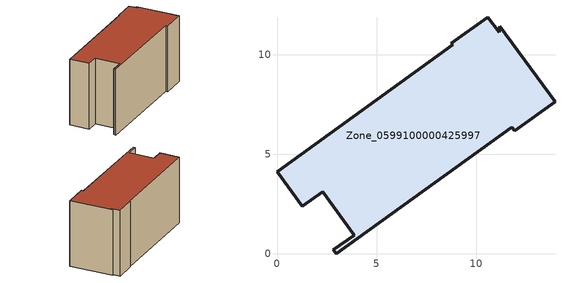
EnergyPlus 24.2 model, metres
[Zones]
Zone_0599100000425997
 floor ground (C_G): 8.81,10.49 8.75,10.58 10.57,11.89 11.15,11.14 11.18,11.44 13.95,7.65 11.92,6.19 11.79,6.37 2.98,0 2.83,0.2 3.87,0.95 2.29,3.13 1.26,2.38 0,4.13 z0
 wall outside (C_F): 11.92,6.19 13.95,7.65 11.18,11.44 11.15,11.14 10.57,11.89 8.75,10.58 8.81,10.49 0,4.13 1.26,2.38 2.29,3.13 3.87,0.95 2.83,0.2 2.98,0 11.79,6.37 11.92,6.19 z0:7.17
 roof outside (C_R): 8.81,10.49 0,4.13 1.26,2.38 2.29,3.13 3.87,0.95 2.83,0.2 2.98,0 11.79,6.37 11.92,6.19 13.95,7.65 11.18,11.44 11.15,11.14 10.57,11.89 8.75,10.58 z7.17
[BUILDING]
Pand.0599100000425997: North Axis=0; Terrain=City; Loads Convergence Tolerance Value=0.04; Temperature Convergence Tolerance Value=0.4; Solar Distribution=FullExterior; Maximum Number of Warmup Days=25; Minimum Number of Warmup Days=1
[Site:Location]
Rotterdam.The.Hague.AP_ZH_NLD Design_Conditions: Latitude=51.96; Longitude=4.45; Time Zone=1; Elevation=-4.5
[SITE:GROUNDTEMPERATURE:BUILDINGSURFACE]
18, 18, 18, 18, 18, 18, 18, 18, 18, 18, 18, 18
[MATERIAL] Thermal Absorptance=0.9; Solar Absorptance=0.7; Visible Absorptance=0.7
Name | Roughness | Thickness | Conductivity | Density | Specific Heat
G.TI.2006-2014 | MediumSmooth | 0.15 | 0.06 | 540 | 1210
F.TI.2006-2014 | Rough | 0.3 | 0.12 | 1920 | 840
R.TI.2006-2014 | MediumRough | 0.2 | 0.08 | 1500 | 1000
[CONSTRUCTION]
C_G: G.TI.2006-2014
C_F: F.TI.2006-2014
C_R: R.TI.2006-2014
[ZONE]
Zone_0599100000425997: Type=1; Multiplier=1; Ceiling Height=Autocalculate; Volume=Autocalculate; Floor Area=autocalculate; Part of Total Floor Area=Yes
[ZONEINFILTRATION:DESIGNFLOWRATE]
Infil_Zone_0599100000425997: Zone or ZoneList or Space or SpaceList=Zone_0599100000425997; Schedule=AlwaysOn; Design Flow Rate Calculation Method=Flow/Area; Flow Rate per Floor Area=0.0015; Constant Term Coefficient=1; Temperature Term Coefficient=0; Velocity Term Coefficient=0; Velocity Squared Term Coefficient=0
[HVACTEMPLATE:ZONE:IDEALLOADSAIRSYSTEM]
Zone_0599100000425997: Maximum Heating Supply Air Temperature=50; Minimum Cooling Supply Air Temperature=13; Maximum Heating Supply Air Humidity Ratio=0.0156; Minimum Cooling Supply Air Humidity Ratio=0.0077; Heating Limit=NoLimit; Cooling Limit=NoLimit; Dehumidification Control Type=ConstantSensibleHeatRatio; Cooling Sensible Heat Ratio=0.7; Dehumidification Setpoint=60; Humidification Control Type=None; Humidification Setpoint=30; Outdoor Air Method=None; Outdoor Air Flow Rate per Person=0.00944; Outdoor Air Flow Rate per Zone Floor Area=0; Outdoor Air Flow Rate per Zone=0; Demand Controlled Ventilation Type=None; Outdoor Air Economizer Type=NoEconomizer; Heat Recovery Type=None; Sensible Heat Recovery Effectiveness=0.7; Latent Heat Recovery Effectiveness=0.65
[ZONECONTROL:THERMOSTAT]
ThermostatControl_Zone_0599100000425997: Zone or ZoneList=Zone_0599100000425997; Control Type Schedule=DualSetpointControlType; Control 1=Thermostat_Zone_0599100000425997; Temperature Difference Between Cutout And Setpoint=0
[THERMOSTATSETPOINT:DUALSETPOINT]
Thermostat_Zone_0599100000425997: Heating Setpoint Temperature Schedule=HeatingSetpoint_Zone_0599100000425997; Cooling Setpoint Temperature Schedule=CoolingSetpoint_Zone_0599100000425997
[SCHEDULE:COMPACT]
HeatingSetpoint_Zone_0599100000425997: Through: 12/31, For: AllDays, Until: 24:00, 21
CoolingSetpoint_Zone_0599100000425997: Through: 12/31, For: AllDays, Until: 24:00, 24
DualSetpointControlType: Through: 12/31, For: AllDays, Until: 24:00, 4
AlwaysOn: Through: 12/31, For: AllDays, Until: 24:00, 1
